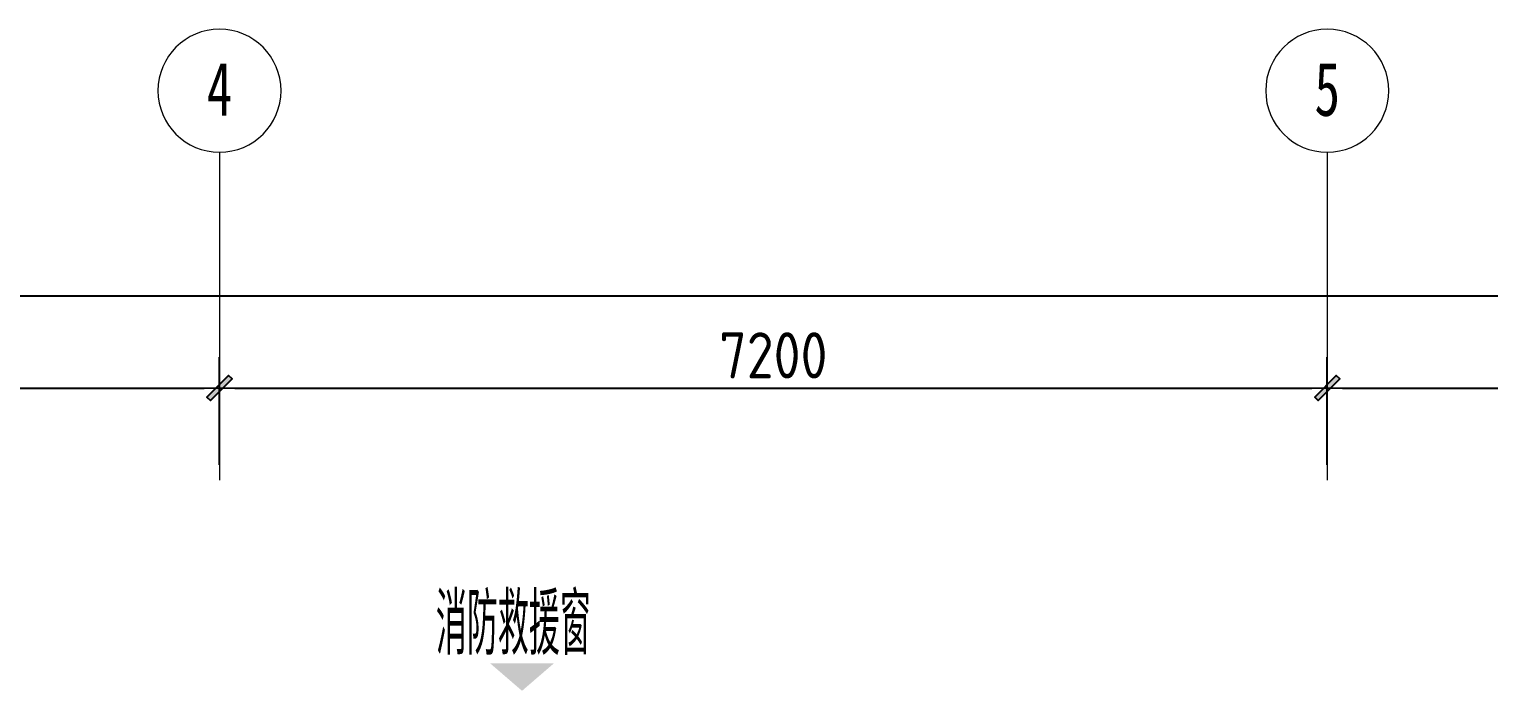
# Model space of a CAD drawing. Header units: millimetres. Extents: x 33621 to 401573, y -91663 to 133135.
# Drawn here: x 188420 to 197907, y -42169 to -37866 of the extents above; entities that cross this region are included whole.
import ezdxf
from ezdxf.enums import TextEntityAlignment as Align

# ---------------------------------------------------------------- set-up
doc = ezdxf.new("R2010")
doc.units = ezdxf.units.MM
doc.header["$LTSCALE"] = 10
doc.layers.get('0').update_dxf_attribs({"color": 253})
doc.layers.get('Defpoints').update_dxf_attribs({"color": 250})
doc.layers.add('AXIS【轴号】', color=253, linetype='Continuous', lineweight=0)
doc.layers.add('TXT【平面空间文字】', color=253, linetype='Continuous', lineweight=0)
for name, color, linetype in [('Dim【尺寸标注】', 253, 'Continuous'), ('PUB_DIM', 253, 'Continuous'), ('Wall Solid【墙柱填充】', 253, 'Continuous')]:
    doc.layers.add(name, color=color, linetype=linetype)
doc.styles.add('CCD_DIM', font='ARCHS.SHX')
doc.styles.add('DIM_FONT', font='SIMPLEX', dxfattribs={"width": 0.7, "bigfont": 'GBCBIG'})
doc.styles.add('宋体', font='', dxfattribs={"width": 0.7})
doc.styles.get('宋体').set_extended_font_data('SimSun')
doc.dimstyles.new('ZL_1：100', dxfattribs={"dimtxt": 3, "dimasz": 1, "dimexe": 2, "dimexo": 2, "dimgap": 0.6, "dimtad": 1, "dimdec": 0, "dimrnd": 5, "dimdsep": 46, "dimtxsty": 'CCD_DIM', "dimblk": 'WS-cj', "dimblk1": 'WS-cj', "dimblk2": 'WS-cj', "dimcen": 1, "dimclrd": 44, "dimclre": 44, "dimclrt": 2, "dimadec": 0, "dimazin": 2, "dimtfac": 1, "dimtdec": 0, "dimtix": 1, "dimtmove": 2, "dimatfit": 3, "dimldrblk": 'hl_arrow2', "dimfxl": 5, "dimfxlon": 1, "dimarcsym": 0})

# ---------------------------------------------------------------- blocks, each defined once
blk = doc.blocks.new('hl_Axis-A1')
at = {"color": 150, "ltscale": 2}
blk.add_line((21.333, 0), (0, 0), dxfattribs=at)
at = {"color": 150}
blk.add_circle((25.333, 0), 4, dxfattribs=at)
at = {"color": 50, "style": '宋体', "width": 0.7}
blk.add_attdef('轴号', text='', height=3.5, dxfattribs=at).set_placement((25.333, 0), align=Align.MIDDLE_CENTER)
blk = doc.blocks.new('WS-cj')
blk.add_hatch(color=2).paths.add_polyline_path([(0.588, 0.818), (-0.818, -0.588), (-0.588, -0.818), (0.818, 0.588)])
at = {"color": 2, "linetype": 'ByBlock', "lineweight": 0}
for p, q in [((-1.1, 0), (0, 0)), ((0, 0), (1.1, 0))]:
    blk.add_line(p, q, dxfattribs=at)
at = {"color": 2}
blk.add_lwpolyline([(0.588, 0.818), (-0.818, -0.588), (-0.588, -0.818), (0.818, 0.588)], close=True, dxfattribs=at)
blk = doc.blocks.new('*D262')
at = {"layer": 'Defpoints', "color": 0, "transparency": 16777216}
for p in [(-22862.3, 2410.8), (-30062.3, 1810.8), (-22862.3, 1810.8)]:
    blk.add_point(p, dxfattribs=at)
at = {"layer": 'Dim【尺寸标注】', "color": 44, "lineweight": -2, "transparency": 16777216}
for p, q in [((-30062.3, 1910.8), (-30062.3, 2610.8)), ((-22862.3, 1910.8), (-22862.3, 2610.8)), ((-29962.3, 2410.8), (-22962.3, 2410.8))]:
    blk.add_line(p, q, dxfattribs=at)
at = {"layer": 'Dim【尺寸标注】', "color": 44, "lineweight": -2, "transparency": 16777216, "xscale": 100, "yscale": 100, "zscale": 100, "rotation": 180}
blk.add_blockref('WS-cj', (-30062.3, 2410.8), dxfattribs=at)
at = {"layer": 'Dim【尺寸标注】', "color": 44, "lineweight": -2, "transparency": 16777216, "xscale": 100, "yscale": 100, "zscale": 100}
blk.add_blockref('WS-cj', (-22862.3, 2410.8), dxfattribs=at)
at = {"layer": 'Dim【尺寸标注】', "color": 2, "transparency": 16777216, "insert": (-26462.3, 2623.3), "char_height": 300, "attachment_point": 5, "style": 'CCD_DIM'}
blk.add_mtext('7200', dxfattribs=at)
blk = doc.blocks.new('hl_arrow2')
at = {"color": 2}
blk.add_line((-0.2, 0), (-1, 0), dxfattribs=at)
blk.add_lwpolyline([(-0.2, 0), (-0.9, -0.7), (-0.7, -0.9), (0, 0), (-0.7, 0.9), (-0.9, 0.7)], close=True, dxfattribs=at)
blk = doc.blocks.new('*D263')
at = {"layer": 'Defpoints', "color": 0, "transparency": 16777216}
for p in [(-15662.3, 2410.8), (-22862.3, 1810.8), (-15662.3, 1810.8)]:
    blk.add_point(p, dxfattribs=at)
at = {"layer": 'Dim【尺寸标注】', "color": 44, "lineweight": -2, "transparency": 16777216}
for p, q in [((-22862.3, 1910.8), (-22862.3, 2610.8)), ((-15662.3, 1910.8), (-15662.3, 2610.8)), ((-22762.3, 2410.8), (-15762.3, 2410.8))]:
    blk.add_line(p, q, dxfattribs=at)
at = {"layer": 'Dim【尺寸标注】', "color": 44, "lineweight": -2, "transparency": 16777216, "xscale": 100, "yscale": 100, "zscale": 100, "rotation": 180}
blk.add_blockref('WS-cj', (-22862.3, 2410.8), dxfattribs=at)
at = {"layer": 'Dim【尺寸标注】', "color": 44, "lineweight": -2, "transparency": 16777216, "xscale": 100, "yscale": 100, "zscale": 100}
blk.add_blockref('WS-cj', (-15662.3, 2410.8), dxfattribs=at)
at = {"layer": 'Dim【尺寸标注】', "color": 2, "transparency": 16777216, "insert": (-19262.3, 2623.3), "char_height": 300, "attachment_point": 5, "style": 'CCD_DIM'}
blk.add_mtext('7200', dxfattribs=at)
blk = doc.blocks.new('*D264')
at = {"layer": 'Defpoints', "color": 0, "transparency": 16777216}
for p in [(-8462.3, 2410.8), (-15662.3, 1810.8), (-8462.3, 1810.8)]:
    blk.add_point(p, dxfattribs=at)
at = {"layer": 'Dim【尺寸标注】', "color": 44, "lineweight": -2, "transparency": 16777216}
for p, q in [((-15662.3, 1910.8), (-15662.3, 2610.8)), ((-8462.3, 1910.8), (-8462.3, 2610.8)), ((-15562.3, 2410.8), (-8562.3, 2410.8))]:
    blk.add_line(p, q, dxfattribs=at)
at = {"layer": 'Dim【尺寸标注】', "color": 44, "lineweight": -2, "transparency": 16777216, "xscale": 100, "yscale": 100, "zscale": 100, "rotation": 180}
blk.add_blockref('WS-cj', (-15662.3, 2410.8), dxfattribs=at)
at = {"layer": 'Dim【尺寸标注】', "color": 44, "lineweight": -2, "transparency": 16777216, "xscale": 100, "yscale": 100, "zscale": 100}
blk.add_blockref('WS-cj', (-8462.3, 2410.8), dxfattribs=at)
at = {"layer": 'Dim【尺寸标注】', "color": 2, "transparency": 16777216, "insert": (-12062.3, 2623.3), "char_height": 300, "attachment_point": 5, "style": 'CCD_DIM'}
blk.add_mtext('7200', dxfattribs=at)
blk = doc.blocks.new('*D273')
at = {"layer": 'Defpoints', "color": 0, "transparency": 16777216}
for p in [(49137.7, 3010.8), (-44462.3, 1810.8), (49137.7, 1810.8)]:
    blk.add_point(p, dxfattribs=at)
at = {"layer": 'Dim【尺寸标注】', "color": 44, "lineweight": -2, "transparency": 16777216}
for p, q in [((-44462.3, 2510.8), (-44462.3, 3210.8)), ((49137.7, 2510.8), (49137.7, 3210.8)), ((-44362.3, 3010.8), (49037.7, 3010.8))]:
    blk.add_line(p, q, dxfattribs=at)
at = {"layer": 'Dim【尺寸标注】', "color": 44, "lineweight": -2, "transparency": 16777216, "xscale": 100, "yscale": 100, "zscale": 100, "rotation": 180}
blk.add_blockref('WS-cj', (-44462.3, 3010.8), dxfattribs=at)
at = {"layer": 'Dim【尺寸标注】', "color": 44, "lineweight": -2, "transparency": 16777216, "xscale": 100, "yscale": 100, "zscale": 100}
blk.add_blockref('WS-cj', (49137.7, 3010.8), dxfattribs=at)
at = {"layer": 'Dim【尺寸标注】', "color": 2, "transparency": 16777216, "insert": (2337.7, 3217), "char_height": 300, "attachment_point": 5, "style": 'CCD_DIM'}
blk.add_mtext('93600', dxfattribs=at)
blk = doc.blocks.new('ZL_061117299')
at = {"layer": 'AXIS【轴号】'}
ref = blk.add_blockref('hl_Axis-A1', (-22862.3, 1810.8), dxfattribs=dict(at, xscale=-100, yscale=100, zscale=100, rotation=270))
ref.add_attrib('轴号', '4', dxfattribs={"layer": '0', "color": 2, "height": 350, "style": '宋体', "width": 0.7}).set_placement((-22862.3, 4355.8), align=Align.MIDDLE_CENTER)
ref = blk.add_blockref('hl_Axis-A1', (-15662.3, 1810.8), dxfattribs=dict(at, xscale=-100, yscale=100, zscale=100, rotation=270))
ref.add_attrib('轴号', '5', dxfattribs={"layer": '0', "color": 2, "height": 350, "style": '宋体', "width": 0.7}).set_placement((-15662.3, 4355.8), align=Align.MIDDLE_CENTER)
at = {"layer": 'Dim【尺寸标注】'}
for p1, p2, distance, picture, middle in [((-44462.3, 1810.8), (49137.7, 1810.8), 1200, '*D273', (2337.7, 3217)), ((-30062.3, 1810.8), (-22862.3, 1810.8), 600, '*D262', (-26462.3, 2623.3)), ((-22862.3, 1810.8), (-15662.3, 1810.8), 600, '*D263', (-19262.3, 2623.3)), ((-15662.3, 1810.8), (-8462.3, 1810.8), 600, '*D264', (-12062.3, 2623.3))]:
    dim = blk.add_aligned_dim(p1=p1, p2=p2, distance=distance, dimstyle='ZL_1：100', dxfattribs=at)
    dim.commit()
    dim.dimension.update_dxf_attribs({"geometry": picture, "text_midpoint": middle})

msp = doc.modelspace()

# ---------------------------------------------------------------- linework, layer by layer
at = {"layer": 'Wall Solid【墙柱填充】', "color": 1}
msp.add_solid([(191830.7, -41989.5), (191623.1, -42168.5), (191415.5, -41989.5), (191623.1, -42168.5)], dxfattribs=at)

# ---------------------------------------------------------------- block references
at = {"layer": 'PUB_DIM'}
msp.add_blockref('ZL_061117299', (212519, -42610.6), dxfattribs=at)

# ---------------------------------------------------------------- texts
at = {"layer": 'TXT【平面空间文字】', "color": 1, "insert": (192070.6, -41533.6), "char_height": 400, "width": 7488.412, "attachment_point": 3, "style": 'DIM_FONT'}
msp.add_mtext('消防救援窗', dxfattribs=at)

doc.saveas('drawing.dxf')
